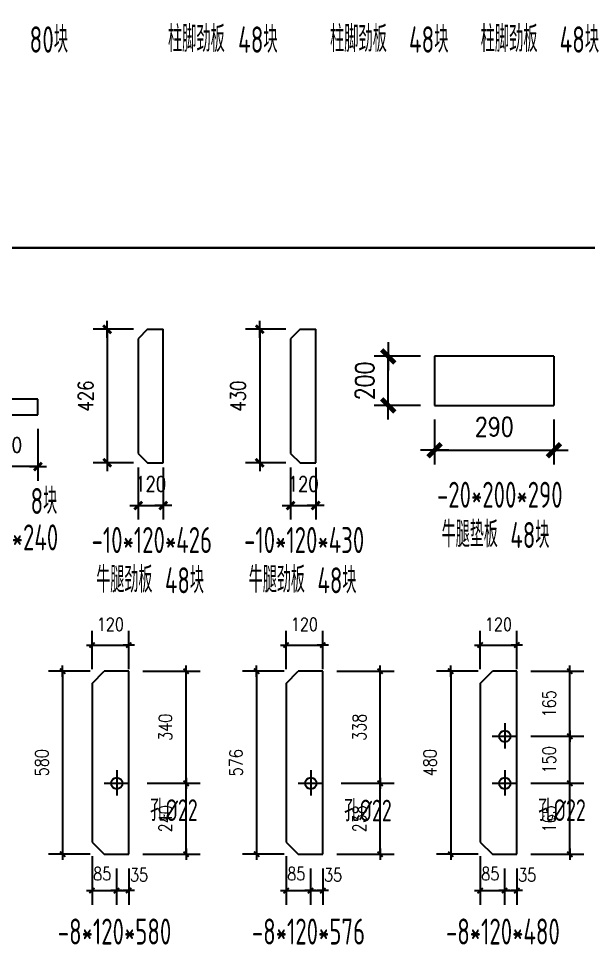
# Model space of a CAD drawing. Header units: millimetres. Extents: x 2451220 to 4527627, y -5186613 to -1639140.
# Drawn here: x 2464344 to 2467979, y -1691506 to -1685558 of the extents above; entities that cross this region are included whole.
import ezdxf
from ezdxf.enums import TextEntityAlignment as Align

# ---------------------------------------------------------------- set-up
doc = ezdxf.new("R2010")
doc.units = ezdxf.units.MM
doc.header["$LTSCALE"] = 1000
doc.header["$PDMODE"] = 34
doc.layers.add('钢架', color=7, linetype='Continuous', lineweight=25)
doc.styles.add('DIM_FONT', font='simplex.shx', dxfattribs={"width": 0.8, "bigfont": 'hztxt.shx'})
doc.styles.add('hz', font='gbenor.shx', dxfattribs={"width": 0.75, "height": 100, "bigfont": 'gbcbig.shx'})
doc.styles.add('TSSD_Label', font='Tssdeng.shx', dxfattribs={"width": 0.7, "bigfont": 'hztxt.shx'})
doc.dimstyles.new('WGH(2)', dxfattribs={"dimscale": 1.2, "dimtxt": 100, "dimasz": 0.5, "dimexe": 75, "dimexo": 75, "dimgap": 75, "dimtad": 1, "dimdec": 0, "dimlfac": 0.5, "dimzin": 0, "dimdsep": 46, "dimtxsty": 'DIM_FONT', "dimblk1": '_DIMX', "dimblk2": '_DIMX', "dimsah": 1, "dimcen": 0.09, "dimclrd": 3, "dimclre": 3, "dimclrt": 7, "dimadec": 0, "dimazin": 0, "dimtfac": 1, "dimtdec": 0, "dimtix": 1, "dimtmove": 2, "dimatfit": 3, "dimldrblk": '_DIMX', "dimfxl": 1, "dimtolj": 1, "dimtzin": 0, "dimarcsym": 0})

# ---------------------------------------------------------------- blocks, each defined once
blk = doc.blocks.new('_DIMX')
blk.add_line((-150, 0), (150, 0))
at = {"const_width": 50}
blk.add_lwpolyline([(-70, -70), (70, 70)], dxfattribs=at)
blk = doc.blocks.new('*D1259')
at = {"color": 3, "lineweight": -2}
for p, q in [((2464066.6, -1688173.5), (2464066.6, -1688504.8)), ((2464466.6, -1688173.5), (2464466.6, -1688504.8)), ((2464466.3, -1688414.8), (2464067, -1688414.8))]:
    blk.add_line(p, q, dxfattribs=at)
at = {"layer": 'Defpoints', "color": 0}
for p in [(2464066.6, -1688083.5), (2464466.6, -1688083.5), (2464066.6, -1688414.8)]:
    blk.add_point(p, dxfattribs=at)
at = {"color": 3, "lineweight": -2, "xscale": 0.36, "yscale": 0.36, "zscale": 0.36, "rotation": 180}
blk.add_blockref('_DIMX', (2464066.6, -1688414.8), dxfattribs=at)
at = {"color": 3, "lineweight": -2, "xscale": 0.36, "yscale": 0.36, "zscale": 0.36}
blk.add_blockref('_DIMX', (2464466.6, -1688414.8), dxfattribs=at)
at = {"color": 7, "insert": (2464266.6, -1688276.8), "char_height": 96, "attachment_point": 5, "style": 'DIM_FONT'}
blk.add_mtext('\\A1;240', dxfattribs=at)
blk = doc.blocks.new('*D121')
at = {"color": 3, "lineweight": -2}
for p, q in [((2464799.8, -1689719.6), (2464534.1, -1689719.6)), ((2464624.1, -1689719.9), (2464624.1, -1690886.9)), ((2464799.8, -1690887.1), (2464534.1, -1690887.1))]:
    blk.add_line(p, q, dxfattribs=at)
at = {"layer": 'Defpoints', "color": 0}
for p in [(2464889.8, -1689719.6), (2464624.1, -1690887.1), (2464889.8, -1690887.1)]:
    blk.add_point(p, dxfattribs=at)
at = {"color": 3, "lineweight": -2, "xscale": 0.24, "yscale": 0.24, "zscale": 0.24}
for p, rotation in [((2464624.1, -1689719.6), 90), ((2464624.1, -1690887.1), 270)]:
    blk.add_blockref('_DIMX', p, dxfattribs=dict(at, rotation=rotation))
at = {"color": 7, "insert": (2464492.1, -1690303.4), "char_height": 84, "attachment_point": 5, "rotation": 90, "style": 'DIM_FONT'}
blk.add_mtext('\\A1;580', dxfattribs=at)
blk = doc.blocks.new('*D1260')
at = {"color": 3, "lineweight": -2}
for p, q in [((2464811.8, -1689707.6), (2464811.8, -1689462.7)), ((2465045.8, -1689707.6), (2465045.8, -1689462.7)), ((2464811.5, -1689552.7), (2464811.3, -1689552.7)), ((2464811.8, -1689552.7), (2465045.8, -1689552.7)), ((2465046, -1689552.7), (2465046.2, -1689552.7))]:
    blk.add_line(p, q, dxfattribs=at)
at = {"layer": 'Defpoints', "color": 0}
for p in [(2465045.8, -1689552.7), (2464811.8, -1689797.6), (2465045.8, -1689797.6)]:
    blk.add_point(p, dxfattribs=at)
at = {"color": 3, "lineweight": -2, "xscale": 0.24, "yscale": 0.24, "zscale": 0.24}
blk.add_blockref('_DIMX', (2464811.8, -1689552.7), dxfattribs=at)
at = {"color": 3, "lineweight": -2, "xscale": 0.24, "yscale": 0.24, "zscale": 0.24, "rotation": 180}
blk.add_blockref('_DIMX', (2465045.8, -1689552.7), dxfattribs=at)
at = {"color": 7, "insert": (2464928.8, -1689420.7), "char_height": 84, "attachment_point": 5, "style": 'DIM_FONT'}
blk.add_mtext('\\A1;120', dxfattribs=at)
blk = doc.blocks.new('*D1261')
at = {"color": 3, "lineweight": -2}
for p, q in [((2464811.8, -1690899.1), (2464811.8, -1691209.1)), ((2464967.8, -1690977.1), (2464967.8, -1691209.1)), ((2464811.5, -1691119.1), (2464811.3, -1691119.1)), ((2464811.8, -1691119.1), (2464967.8, -1691119.1)), ((2464968, -1691119.1), (2464968.2, -1691119.1))]:
    blk.add_line(p, q, dxfattribs=at)
at = {"layer": 'Defpoints', "color": 0}
for p in [(2464811.8, -1690809.1), (2464967.8, -1690887.1), (2464967.8, -1691119.1)]:
    blk.add_point(p, dxfattribs=at)
at = {"color": 3, "lineweight": -2, "xscale": 0.24, "yscale": 0.24, "zscale": 0.24}
blk.add_blockref('_DIMX', (2464811.8, -1691119.1), dxfattribs=at)
at = {"color": 3, "lineweight": -2, "xscale": 0.24, "yscale": 0.24, "zscale": 0.24, "rotation": 180}
blk.add_blockref('_DIMX', (2464967.8, -1691119.1), dxfattribs=at)
at = {"color": 7, "insert": (2464876.9, -1691011.4), "char_height": 84, "attachment_point": 5, "style": 'DIM_FONT'}
blk.add_mtext('\\A1;85', dxfattribs=at)
blk = doc.blocks.new('*D122')
at = {"color": 3, "lineweight": -2}
for p, q in [((2464967.8, -1690977.1), (2464967.8, -1691209.1)), ((2465045.8, -1690977.1), (2465045.8, -1691209.1)), ((2464967.5, -1691119.1), (2464967.3, -1691119.1)), ((2464967.8, -1691119.1), (2465045.8, -1691119.1)), ((2465046, -1691119.1), (2465046.2, -1691119.1))]:
    blk.add_line(p, q, dxfattribs=at)
at = {"layer": 'Defpoints', "color": 0}
for p in [(2464967.8, -1690887.1), (2465045.8, -1690887.1), (2465045.8, -1691119.1)]:
    blk.add_point(p, dxfattribs=at)
at = {"color": 3, "lineweight": -2, "xscale": 0.24, "yscale": 0.24, "zscale": 0.24}
blk.add_blockref('_DIMX', (2464967.8, -1691119.1), dxfattribs=at)
at = {"color": 3, "lineweight": -2, "xscale": 0.24, "yscale": 0.24, "zscale": 0.24, "rotation": 180}
blk.add_blockref('_DIMX', (2465045.8, -1691119.1), dxfattribs=at)
at = {"color": 7, "insert": (2465111.9, -1691018.9), "char_height": 84, "attachment_point": 5, "style": 'DIM_FONT'}
blk.add_mtext('\\A1;35', dxfattribs=at)
blk = doc.blocks.new('*D1262')
at = {"color": 3, "lineweight": -2}
for p, q in [((2465163.6, -1690434.8), (2465502, -1690434.8)), ((2465412, -1690886.9), (2465412, -1690435)), ((2465135.8, -1690887.1), (2465502, -1690887.1))]:
    blk.add_line(p, q, dxfattribs=at)
at = {"layer": 'Defpoints', "color": 0}
for p in [(2465073.6, -1690434.8), (2465412, -1690434.8), (2465045.8, -1690887.1)]:
    blk.add_point(p, dxfattribs=at)
at = {"color": 3, "lineweight": -2, "xscale": 0.24, "yscale": 0.24, "zscale": 0.24}
for p, rotation in [((2465412, -1690434.8), 90), ((2465412, -1690887.1), 270)]:
    blk.add_blockref('_DIMX', p, dxfattribs=dict(at, rotation=rotation))
at = {"color": 7, "insert": (2465280, -1690661), "char_height": 84, "attachment_point": 5, "rotation": 90, "style": 'DIM_FONT'}
blk.add_mtext('\\A1;240', dxfattribs=at)
blk = doc.blocks.new('*D1263')
at = {"color": 3, "lineweight": -2}
for p, q in [((2465135.8, -1689719.6), (2465502, -1689719.6)), ((2465412, -1690434.6), (2465412, -1689719.9)), ((2465163.6, -1690434.8), (2465502, -1690434.8))]:
    blk.add_line(p, q, dxfattribs=at)
at = {"layer": 'Defpoints', "color": 0}
for p in [(2465045.8, -1689719.6), (2465412, -1689719.6), (2465073.6, -1690434.8)]:
    blk.add_point(p, dxfattribs=at)
at = {"color": 3, "lineweight": -2, "xscale": 0.24, "yscale": 0.24, "zscale": 0.24}
for p, rotation in [((2465412, -1689719.6), 90), ((2465412, -1690434.8), 270)]:
    blk.add_blockref('_DIMX', p, dxfattribs=dict(at, rotation=rotation))
at = {"color": 7, "insert": (2465280, -1690077.2), "char_height": 84, "attachment_point": 5, "rotation": 90, "style": 'DIM_FONT'}
blk.add_mtext('\\A1;340', dxfattribs=at)
blk = doc.blocks.new('*D123')
at = {"color": 3, "lineweight": -2}
for p, q in [((2466037.9, -1689719.6), (2465772.2, -1689719.6)), ((2465862.2, -1689719.9), (2465862.2, -1690886.9)), ((2466037.9, -1690887.1), (2465772.2, -1690887.1))]:
    blk.add_line(p, q, dxfattribs=at)
at = {"layer": 'Defpoints', "color": 0}
for p in [(2466127.9, -1689719.6), (2465862.2, -1690887.1), (2466127.9, -1690887.1)]:
    blk.add_point(p, dxfattribs=at)
at = {"color": 3, "lineweight": -2, "xscale": 0.24, "yscale": 0.24, "zscale": 0.24}
for p, rotation in [((2465862.2, -1689719.6), 90), ((2465862.2, -1690887.1), 270)]:
    blk.add_blockref('_DIMX', p, dxfattribs=dict(at, rotation=rotation))
at = {"color": 7, "insert": (2465730.2, -1690303.4), "char_height": 84, "attachment_point": 5, "rotation": 90, "style": 'DIM_FONT'}
blk.add_mtext('\\A1;576', dxfattribs=at)
blk = doc.blocks.new('*D1264')
at = {"color": 3, "lineweight": -2}
for p, q in [((2466049.9, -1689707.6), (2466049.9, -1689462.7)), ((2466283.9, -1689707.6), (2466283.9, -1689462.7)), ((2466049.6, -1689552.7), (2466049.4, -1689552.7)), ((2466049.9, -1689552.7), (2466283.9, -1689552.7)), ((2466284.1, -1689552.7), (2466284.3, -1689552.7))]:
    blk.add_line(p, q, dxfattribs=at)
at = {"layer": 'Defpoints', "color": 0}
for p in [(2466283.9, -1689552.7), (2466049.9, -1689797.6), (2466283.9, -1689797.6)]:
    blk.add_point(p, dxfattribs=at)
at = {"color": 3, "lineweight": -2, "xscale": 0.24, "yscale": 0.24, "zscale": 0.24}
blk.add_blockref('_DIMX', (2466049.9, -1689552.7), dxfattribs=at)
at = {"color": 3, "lineweight": -2, "xscale": 0.24, "yscale": 0.24, "zscale": 0.24, "rotation": 180}
blk.add_blockref('_DIMX', (2466283.9, -1689552.7), dxfattribs=at)
at = {"color": 7, "insert": (2466166.9, -1689420.7), "char_height": 84, "attachment_point": 5, "style": 'DIM_FONT'}
blk.add_mtext('\\A1;120', dxfattribs=at)
blk = doc.blocks.new('*D1265')
at = {"color": 3, "lineweight": -2}
for p, q in [((2466049.9, -1690899.1), (2466049.9, -1691209.1)), ((2466205.9, -1690977.1), (2466205.9, -1691209.1)), ((2466049.6, -1691119.1), (2466049.4, -1691119.1)), ((2466049.9, -1691119.1), (2466205.9, -1691119.1)), ((2466206.1, -1691119.1), (2466206.3, -1691119.1))]:
    blk.add_line(p, q, dxfattribs=at)
at = {"layer": 'Defpoints', "color": 0}
for p in [(2466049.9, -1690809.1), (2466205.9, -1690887.1), (2466205.9, -1691119.1)]:
    blk.add_point(p, dxfattribs=at)
at = {"color": 3, "lineweight": -2, "xscale": 0.24, "yscale": 0.24, "zscale": 0.24}
blk.add_blockref('_DIMX', (2466049.9, -1691119.1), dxfattribs=at)
at = {"color": 3, "lineweight": -2, "xscale": 0.24, "yscale": 0.24, "zscale": 0.24, "rotation": 180}
blk.add_blockref('_DIMX', (2466205.9, -1691119.1), dxfattribs=at)
at = {"color": 7, "insert": (2466115, -1691011.4), "char_height": 84, "attachment_point": 5, "style": 'DIM_FONT'}
blk.add_mtext('\\A1;85', dxfattribs=at)
blk = doc.blocks.new('*D124')
at = {"color": 3, "lineweight": -2}
for p, q in [((2466205.9, -1690977.1), (2466205.9, -1691209.1)), ((2466283.9, -1690977.1), (2466283.9, -1691209.1)), ((2466205.6, -1691119.1), (2466205.4, -1691119.1)), ((2466205.9, -1691119.1), (2466283.9, -1691119.1)), ((2466284.1, -1691119.1), (2466284.3, -1691119.1))]:
    blk.add_line(p, q, dxfattribs=at)
at = {"layer": 'Defpoints', "color": 0}
for p in [(2466205.9, -1690887.1), (2466283.9, -1690887.1), (2466283.9, -1691119.1)]:
    blk.add_point(p, dxfattribs=at)
at = {"color": 3, "lineweight": -2, "xscale": 0.24, "yscale": 0.24, "zscale": 0.24}
blk.add_blockref('_DIMX', (2466205.9, -1691119.1), dxfattribs=at)
at = {"color": 3, "lineweight": -2, "xscale": 0.24, "yscale": 0.24, "zscale": 0.24, "rotation": 180}
blk.add_blockref('_DIMX', (2466283.9, -1691119.1), dxfattribs=at)
at = {"color": 7, "insert": (2466350, -1691018.9), "char_height": 84, "attachment_point": 5, "style": 'DIM_FONT'}
blk.add_mtext('\\A1;35', dxfattribs=at)
blk = doc.blocks.new('*D1266')
at = {"color": 3, "lineweight": -2}
for p, q in [((2466401.7, -1690434.8), (2466740.1, -1690434.8)), ((2466650.1, -1690886.9), (2466650.1, -1690435)), ((2466373.9, -1690887.1), (2466740.1, -1690887.1))]:
    blk.add_line(p, q, dxfattribs=at)
at = {"layer": 'Defpoints', "color": 0}
for p in [(2466311.7, -1690434.8), (2466650.1, -1690434.8), (2466283.9, -1690887.1)]:
    blk.add_point(p, dxfattribs=at)
at = {"color": 3, "lineweight": -2, "xscale": 0.24, "yscale": 0.24, "zscale": 0.24}
for p, rotation in [((2466650.1, -1690434.8), 90), ((2466650.1, -1690887.1), 270)]:
    blk.add_blockref('_DIMX', p, dxfattribs=dict(at, rotation=rotation))
at = {"color": 7, "insert": (2466518.1, -1690661), "char_height": 84, "attachment_point": 5, "rotation": 90, "style": 'DIM_FONT'}
blk.add_mtext('\\A1;238', dxfattribs=at)
blk = doc.blocks.new('*D1267')
at = {"color": 3, "lineweight": -2}
for p, q in [((2466373.9, -1689719.6), (2466740.1, -1689719.6)), ((2466650.1, -1690434.6), (2466650.1, -1689719.9)), ((2466401.7, -1690434.8), (2466740.1, -1690434.8))]:
    blk.add_line(p, q, dxfattribs=at)
at = {"layer": 'Defpoints', "color": 0}
for p in [(2466283.9, -1689719.6), (2466650.1, -1689719.6), (2466311.7, -1690434.8)]:
    blk.add_point(p, dxfattribs=at)
at = {"color": 3, "lineweight": -2, "xscale": 0.24, "yscale": 0.24, "zscale": 0.24}
for p, rotation in [((2466650.1, -1689719.6), 90), ((2466650.1, -1690434.8), 270)]:
    blk.add_blockref('_DIMX', p, dxfattribs=dict(at, rotation=rotation))
at = {"color": 7, "insert": (2466518.1, -1690077.2), "char_height": 84, "attachment_point": 5, "rotation": 90, "style": 'DIM_FONT'}
blk.add_mtext('\\A1;338', dxfattribs=at)
blk = doc.blocks.new('*D125')
at = {"color": 3, "lineweight": -2}
for p, q in [((2467276.1, -1689719.6), (2467010.5, -1689719.6)), ((2467100.5, -1689719.9), (2467100.5, -1690886.9)), ((2467276.1, -1690887.1), (2467010.5, -1690887.1))]:
    blk.add_line(p, q, dxfattribs=at)
at = {"layer": 'Defpoints', "color": 0}
for p in [(2467366.1, -1689719.6), (2467100.5, -1690887.1), (2467366.1, -1690887.1)]:
    blk.add_point(p, dxfattribs=at)
at = {"color": 3, "lineweight": -2, "xscale": 0.24, "yscale": 0.24, "zscale": 0.24}
for p, rotation in [((2467100.5, -1689719.6), 90), ((2467100.5, -1690887.1), 270)]:
    blk.add_blockref('_DIMX', p, dxfattribs=dict(at, rotation=rotation))
at = {"color": 7, "insert": (2466968.5, -1690303.4), "char_height": 84, "attachment_point": 5, "rotation": 90, "style": 'DIM_FONT'}
blk.add_mtext('\\A1;480', dxfattribs=at)
blk = doc.blocks.new('*D1268')
at = {"color": 3, "lineweight": -2}
for p, q in [((2467288.1, -1689707.6), (2467288.1, -1689462.7)), ((2467522.1, -1689707.6), (2467522.1, -1689462.7)), ((2467287.9, -1689552.7), (2467287.6, -1689552.7)), ((2467288.1, -1689552.7), (2467522.1, -1689552.7)), ((2467522.3, -1689552.7), (2467522.6, -1689552.7))]:
    blk.add_line(p, q, dxfattribs=at)
at = {"layer": 'Defpoints', "color": 0}
for p in [(2467522.1, -1689552.7), (2467288.1, -1689797.6), (2467522.1, -1689797.6)]:
    blk.add_point(p, dxfattribs=at)
at = {"color": 3, "lineweight": -2, "xscale": 0.24, "yscale": 0.24, "zscale": 0.24}
blk.add_blockref('_DIMX', (2467288.1, -1689552.7), dxfattribs=at)
at = {"color": 3, "lineweight": -2, "xscale": 0.24, "yscale": 0.24, "zscale": 0.24, "rotation": 180}
blk.add_blockref('_DIMX', (2467522.1, -1689552.7), dxfattribs=at)
at = {"color": 7, "insert": (2467405.1, -1689420.7), "char_height": 84, "attachment_point": 5, "style": 'DIM_FONT'}
blk.add_mtext('\\A1;120', dxfattribs=at)
blk = doc.blocks.new('*D1269')
at = {"color": 3, "lineweight": -2}
for p, q in [((2467288.1, -1690899.1), (2467288.1, -1691209.1)), ((2467444.1, -1690977.1), (2467444.1, -1691209.1)), ((2467287.9, -1691119.1), (2467287.6, -1691119.1)), ((2467288.1, -1691119.1), (2467444.1, -1691119.1)), ((2467444.3, -1691119.1), (2467444.6, -1691119.1))]:
    blk.add_line(p, q, dxfattribs=at)
at = {"layer": 'Defpoints', "color": 0}
for p in [(2467288.1, -1690809.1), (2467444.1, -1690887.1), (2467444.1, -1691119.1)]:
    blk.add_point(p, dxfattribs=at)
at = {"color": 3, "lineweight": -2, "xscale": 0.24, "yscale": 0.24, "zscale": 0.24}
blk.add_blockref('_DIMX', (2467288.1, -1691119.1), dxfattribs=at)
at = {"color": 3, "lineweight": -2, "xscale": 0.24, "yscale": 0.24, "zscale": 0.24, "rotation": 180}
blk.add_blockref('_DIMX', (2467444.1, -1691119.1), dxfattribs=at)
at = {"color": 7, "insert": (2467353.2, -1691011.4), "char_height": 84, "attachment_point": 5, "style": 'DIM_FONT'}
blk.add_mtext('\\A1;85', dxfattribs=at)
blk = doc.blocks.new('*D126')
at = {"color": 3, "lineweight": -2}
for p, q in [((2467444.1, -1690977.1), (2467444.1, -1691209.1)), ((2467522.1, -1690977.1), (2467522.1, -1691209.1)), ((2467443.9, -1691119.1), (2467443.6, -1691119.1)), ((2467444.1, -1691119.1), (2467522.1, -1691119.1)), ((2467522.3, -1691119.1), (2467522.6, -1691119.1))]:
    blk.add_line(p, q, dxfattribs=at)
at = {"layer": 'Defpoints', "color": 0}
for p in [(2467444.1, -1690887.1), (2467522.1, -1690887.1), (2467522.1, -1691119.1)]:
    blk.add_point(p, dxfattribs=at)
at = {"color": 3, "lineweight": -2, "xscale": 0.24, "yscale": 0.24, "zscale": 0.24}
blk.add_blockref('_DIMX', (2467444.1, -1691119.1), dxfattribs=at)
at = {"color": 3, "lineweight": -2, "xscale": 0.24, "yscale": 0.24, "zscale": 0.24, "rotation": 180}
blk.add_blockref('_DIMX', (2467522.1, -1691119.1), dxfattribs=at)
at = {"color": 7, "insert": (2467588.3, -1691018.9), "char_height": 84, "attachment_point": 5, "style": 'DIM_FONT'}
blk.add_mtext('\\A1;35', dxfattribs=at)
blk = doc.blocks.new('*D1270')
at = {"color": 3, "lineweight": -2}
for p, q in [((2467612.1, -1690434.8), (2467950.5, -1690434.8)), ((2467860.5, -1690886.9), (2467860.5, -1690435)), ((2467612.1, -1690887.1), (2467950.5, -1690887.1))]:
    blk.add_line(p, q, dxfattribs=at)
at = {"layer": 'Defpoints', "color": 0}
for p in [(2467522.1, -1690434.8), (2467860.5, -1690434.8), (2467522.1, -1690887.1)]:
    blk.add_point(p, dxfattribs=at)
at = {"color": 3, "lineweight": -2, "xscale": 0.24, "yscale": 0.24, "zscale": 0.24}
for p, rotation in [((2467860.5, -1690434.8), 90), ((2467860.5, -1690887.1), 270)]:
    blk.add_blockref('_DIMX', p, dxfattribs=dict(at, rotation=rotation))
at = {"color": 7, "insert": (2467728.5, -1690661), "char_height": 84, "attachment_point": 5, "rotation": 90, "style": 'DIM_FONT'}
blk.add_mtext('\\A1;165', dxfattribs=at)
blk = doc.blocks.new('*D1271')
at = {"color": 3, "lineweight": -2}
for p, q in [((2467612.1, -1689719.6), (2467950.5, -1689719.6)), ((2467860.5, -1690134.6), (2467860.5, -1689719.9)), ((2467612.1, -1690134.8), (2467950.5, -1690134.8))]:
    blk.add_line(p, q, dxfattribs=at)
at = {"layer": 'Defpoints', "color": 0}
for p in [(2467522.1, -1689719.6), (2467860.5, -1689719.6), (2467522.1, -1690134.8)]:
    blk.add_point(p, dxfattribs=at)
at = {"color": 3, "lineweight": -2, "xscale": 0.24, "yscale": 0.24, "zscale": 0.24}
for p, rotation in [((2467860.5, -1689719.6), 90), ((2467860.5, -1690134.8), 270)]:
    blk.add_blockref('_DIMX', p, dxfattribs=dict(at, rotation=rotation))
at = {"color": 7, "insert": (2467728.5, -1689927.2), "char_height": 84, "attachment_point": 5, "rotation": 90, "style": 'DIM_FONT'}
blk.add_mtext('\\A1;165', dxfattribs=at)
blk = doc.blocks.new('*D127')
at = {"color": 3, "lineweight": -2}
for p, q in [((2467612.1, -1690134.8), (2467950.5, -1690134.8)), ((2467860.5, -1690134.6), (2467860.5, -1690134.3)), ((2467860.5, -1690434.8), (2467860.5, -1690134.8)), ((2467612.1, -1690434.8), (2467950.5, -1690434.8)), ((2467860.5, -1690435), (2467860.5, -1690435.3))]:
    blk.add_line(p, q, dxfattribs=at)
at = {"layer": 'Defpoints', "color": 0}
for p in [(2467522.1, -1690134.8), (2467860.5, -1690134.8), (2467522.1, -1690434.8)]:
    blk.add_point(p, dxfattribs=at)
at = {"color": 3, "lineweight": -2, "xscale": 0.24, "yscale": 0.24, "zscale": 0.24}
for p, rotation in [((2467860.5, -1690134.8), 270), ((2467860.5, -1690434.8), 90)]:
    blk.add_blockref('_DIMX', p, dxfattribs=dict(at, rotation=rotation))
at = {"color": 7, "insert": (2467728.5, -1690284.8), "char_height": 84, "attachment_point": 5, "rotation": 90, "style": 'DIM_FONT'}
blk.add_mtext('\\A1;150', dxfattribs=at)
blk = doc.blocks.new('*D147')
at = {"color": 3, "lineweight": -2}
for p, q in [((2465076.2, -1687538.8), (2464818.7, -1687538.8)), ((2464908.7, -1687539.2), (2464908.7, -1688390.5)), ((2465076.2, -1688390.8), (2464818.7, -1688390.8))]:
    blk.add_line(p, q, dxfattribs=at)
at = {"layer": 'Defpoints', "color": 0}
for p in [(2465166.2, -1687538.8), (2464908.7, -1688390.8), (2465166.2, -1688390.8)]:
    blk.add_point(p, dxfattribs=at)
at = {"color": 3, "lineweight": -2, "xscale": 0.36, "yscale": 0.36, "zscale": 0.36}
for p, rotation in [((2464908.7, -1687538.8), 90), ((2464908.7, -1688390.8), 270)]:
    blk.add_blockref('_DIMX', p, dxfattribs=dict(at, rotation=rotation))
at = {"color": 7, "insert": (2464770.7, -1687964.8), "char_height": 96, "attachment_point": 5, "rotation": 90, "style": 'DIM_FONT'}
blk.add_mtext('\\A1;426', dxfattribs=at)
blk = doc.blocks.new('*D1322')
at = {"color": 3, "lineweight": -2}
for p, q in [((2465106.2, -1688420.8), (2465106.2, -1688753.1)), ((2465266.2, -1688420.8), (2465266.2, -1688753.1)), ((2465105.9, -1688663.1), (2465105.5, -1688663.1)), ((2465106.2, -1688663.1), (2465266.2, -1688663.1)), ((2465266.6, -1688663.1), (2465267, -1688663.1))]:
    blk.add_line(p, q, dxfattribs=at)
at = {"layer": 'Defpoints', "color": 0}
for p in [(2465106.2, -1688330.8), (2465266.2, -1688330.8), (2465266.2, -1688663.1)]:
    blk.add_point(p, dxfattribs=at)
at = {"color": 3, "lineweight": -2, "xscale": 0.36, "yscale": 0.36, "zscale": 0.36}
blk.add_blockref('_DIMX', (2465106.2, -1688663.1), dxfattribs=at)
at = {"color": 3, "lineweight": -2, "xscale": 0.36, "yscale": 0.36, "zscale": 0.36, "rotation": 180}
blk.add_blockref('_DIMX', (2465266.2, -1688663.1), dxfattribs=at)
at = {"color": 7, "insert": (2465186.2, -1688525.1), "char_height": 96, "attachment_point": 5, "style": 'DIM_FONT'}
blk.add_mtext('\\A1;120', dxfattribs=at)
blk = doc.blocks.new('*D148')
at = {"color": 3, "lineweight": -2}
for p, q in [((2466049.1, -1687538.8), (2465791.6, -1687538.8)), ((2465881.6, -1687539.2), (2465881.6, -1688390.5)), ((2466049.1, -1688390.8), (2465791.6, -1688390.8))]:
    blk.add_line(p, q, dxfattribs=at)
at = {"layer": 'Defpoints', "color": 0}
for p in [(2466139.1, -1687538.8), (2465881.6, -1688390.8), (2466139.1, -1688390.8)]:
    blk.add_point(p, dxfattribs=at)
at = {"color": 3, "lineweight": -2, "xscale": 0.36, "yscale": 0.36, "zscale": 0.36}
for p, rotation in [((2465881.6, -1687538.8), 90), ((2465881.6, -1688390.8), 270)]:
    blk.add_blockref('_DIMX', p, dxfattribs=dict(at, rotation=rotation))
at = {"color": 7, "insert": (2465743.6, -1687964.8), "char_height": 96, "attachment_point": 5, "rotation": 90, "style": 'DIM_FONT'}
blk.add_mtext('\\A1;430', dxfattribs=at)
blk = doc.blocks.new('*D1323')
at = {"color": 3, "lineweight": -2}
for p, q in [((2466079.1, -1688420.8), (2466079.1, -1688753.1)), ((2466239.1, -1688420.8), (2466239.1, -1688753.1)), ((2466078.7, -1688663.1), (2466078.4, -1688663.1)), ((2466079.1, -1688663.1), (2466239.1, -1688663.1)), ((2466239.5, -1688663.1), (2466239.8, -1688663.1))]:
    blk.add_line(p, q, dxfattribs=at)
at = {"layer": 'Defpoints', "color": 0}
for p in [(2466079.1, -1688330.8), (2466239.1, -1688330.8), (2466239.1, -1688663.1)]:
    blk.add_point(p, dxfattribs=at)
at = {"color": 3, "lineweight": -2, "xscale": 0.36, "yscale": 0.36, "zscale": 0.36}
blk.add_blockref('_DIMX', (2466079.1, -1688663.1), dxfattribs=at)
at = {"color": 3, "lineweight": -2, "xscale": 0.36, "yscale": 0.36, "zscale": 0.36, "rotation": 180}
blk.add_blockref('_DIMX', (2466239.1, -1688663.1), dxfattribs=at)
at = {"color": 7, "insert": (2466159.1, -1688525.1), "char_height": 96, "attachment_point": 5, "style": 'DIM_FONT'}
blk.add_mtext('\\A1;120', dxfattribs=at)
blk = doc.blocks.new('*D1324')
at = {"color": 3, "lineweight": -2}
for p, q in [((2466997.8, -1688115.1), (2466997.8, -1688400.5)), ((2467759.1, -1688115.1), (2467759.1, -1688400.5)), ((2466998.4, -1688310.5), (2467758.5, -1688310.5))]:
    blk.add_line(p, q, dxfattribs=at)
at = {"layer": 'Defpoints', "color": 0}
for p in [(2466997.8, -1688025.1), (2467759.1, -1688025.1), (2467759.1, -1688310.5)]:
    blk.add_point(p, dxfattribs=at)
at = {"color": 3, "lineweight": -2, "xscale": 0.6, "yscale": 0.6, "zscale": 0.6, "rotation": 180}
blk.add_blockref('_DIMX', (2466997.8, -1688310.5), dxfattribs=at)
at = {"color": 3, "lineweight": -2, "xscale": 0.6, "yscale": 0.6, "zscale": 0.6}
blk.add_blockref('_DIMX', (2467759.1, -1688310.5), dxfattribs=at)
at = {"color": 7, "insert": (2467378.5, -1688160.5), "char_height": 120, "attachment_point": 5, "style": 'DIM_FONT'}
blk.add_mtext('\\A1;290', dxfattribs=at)
blk = doc.blocks.new('*D1325')
at = {"color": 3, "lineweight": -2}
for p, q in [((2466907.8, -1687711.2), (2466612.1, -1687711.2)), ((2466702.1, -1687710.6), (2466702.1, -1687710)), ((2466702.1, -1688025.1), (2466702.1, -1687711.2)), ((2466907.8, -1688025.1), (2466612.1, -1688025.1)), ((2466702.1, -1688025.7), (2466702.1, -1688026.3))]:
    blk.add_line(p, q, dxfattribs=at)
at = {"layer": 'Defpoints', "color": 0}
for p in [(2466702.1, -1687711.2), (2466997.8, -1687711.2), (2466997.8, -1688025.1)]:
    blk.add_point(p, dxfattribs=at)
at = {"color": 3, "lineweight": -2, "xscale": 0.6, "yscale": 0.6, "zscale": 0.6}
for p, rotation in [((2466702.1, -1687711.2), 270), ((2466702.1, -1688025.1), 90)]:
    blk.add_blockref('_DIMX', p, dxfattribs=dict(at, rotation=rotation))
at = {"color": 7, "insert": (2466552.1, -1687868.1), "char_height": 120, "attachment_point": 5, "rotation": 90, "style": 'DIM_FONT'}
blk.add_mtext('\\A1;200', dxfattribs=at)

msp = doc.modelspace()

# ---------------------------------------------------------------- linework, layer by layer
at = {"color": 0}
for p, q in [((2465166.2, -1687538.8), (2465106.2, -1687598.8)), ((2465266.2, -1688390.8), (2465266.2, -1687538.8)), ((2466139.1, -1687538.8), (2466079.1, -1687598.8)), ((2466239.1, -1688390.8), (2466239.1, -1687538.8)), ((2465106.2, -1687598.8), (2465106.2, -1688330.8)), ((2466079.1, -1687598.8), (2466079.1, -1688330.8)), ((2465106.2, -1688330.8), (2465166.2, -1688390.8)), ((2466079.1, -1688330.8), (2466139.1, -1688390.8)), ((2465166.2, -1688390.8), (2465266.2, -1688390.8)), ((2466139.1, -1688390.8), (2466239.1, -1688390.8)), ((2464811.8, -1689797.6), (2464889.8, -1689719.6)), ((2465045.8, -1689719.6), (2464889.8, -1689719.6)), ((2466049.9, -1689797.6), (2466127.9, -1689719.6)), ((2466283.9, -1689719.6), (2466127.9, -1689719.6)), ((2467288.1, -1689797.6), (2467366.1, -1689719.6)), ((2467522.1, -1689719.6), (2467366.1, -1689719.6))]:
    msp.add_line(p, q, dxfattribs=at)
at = {"lineweight": -3}
for p, q in [((2465166.2, -1687538.8), (2465266.2, -1687538.8)), ((2466139.1, -1687538.8), (2466239.1, -1687538.8)), ((2467759.1, -1687711.2), (2467759.1, -1688025.1))]:
    msp.add_line(p, q, dxfattribs=at)
for p, q in [((2466997.8, -1687711.2), (2466997.8, -1688025.1)), ((2467759.1, -1687711.2), (2466997.8, -1687711.2)), ((2464466.6, -1687983.5), (2464066.6, -1687983.5)), ((2464466.6, -1688083.5), (2464466.6, -1687983.5)), ((2464066.6, -1688083.5), (2464466.6, -1688083.5)), ((2466997.8, -1688025.1), (2467759.1, -1688025.1)), ((2465045.8, -1690887.1), (2465045.8, -1689719.6)), ((2466283.9, -1690887.1), (2466283.9, -1689719.6)), ((2467522.1, -1690887.1), (2467522.1, -1689719.6)), ((2464811.8, -1689797.6), (2464811.8, -1690809.1)), ((2466049.9, -1689797.6), (2466049.9, -1690809.1)), ((2467288.1, -1689797.6), (2467288.1, -1690809.1)), ((2467445.9, -1690051), (2467445.9, -1690213.4)), ((2467364.9, -1690134.8), (2467522.1, -1690134.8)), ((2464969.6, -1690351), (2464969.6, -1690513.4)), ((2466207.7, -1690351), (2466207.7, -1690513.4)), ((2467445.9, -1690351), (2467445.9, -1690513.4)), ((2464888.5, -1690434.8), (2465045.8, -1690434.8)), ((2466126.6, -1690434.8), (2466283.9, -1690434.8)), ((2467364.9, -1690434.8), (2467522.1, -1690434.8)), ((2464811.8, -1690809.1), (2464889.8, -1690887.1)), ((2466049.9, -1690809.1), (2466127.9, -1690887.1)), ((2467288.1, -1690809.1), (2467366.1, -1690887.1)), ((2464889.8, -1690887.1), (2465045.8, -1690887.1)), ((2466127.9, -1690887.1), (2466283.9, -1690887.1)), ((2467366.1, -1690887.1), (2467522.1, -1690887.1))]:
    msp.add_line(p, q)
for points in [[(2457524.9, -1676748.2), (2470981.3, -1676748.2), (2470981.3, -1687020.3), (2457524.9, -1687020.3)], [(2457524.9, -1687020.3), (2470916.5, -1687020.3), (2470916.5, -1696967.7), (2457524.9, -1696967.7)]]:
    msp.add_lwpolyline(points, close=True)
for centre in [(2467445.9, -1690134.8), (2464969.6, -1690434.8), (2466207.7, -1690434.8), (2467445.9, -1690434.8)]:
    msp.add_circle(centre, 36.4)

# ---------------------------------------------------------------- texts
at = {"color": 0, "style": 'TSSD_Label', "width": 0.7}
for p in [(2465486, -1690716.6), (2466724.1, -1690719), (2467962.4, -1690716.6)]:
    msp.add_text('孔%%C22', height=138.49, dxfattribs=at).set_placement(p, align=Align.BOTTOM_RIGHT)
at = {"layer": '钢架', "lineweight": 13, "char_height": 168, "width": 688.503, "attachment_point": 1, "style": 'hz'}
for s, insert in [('柱脚劲板', (2465296.4, -1685602.6)), ('柱脚劲板', (2466330.5, -1685602.6)), ('柱脚劲板', (2467291.6, -1685602.6)), ('80块', (2464413.5, -1685606.7)), ('48块', (2465743.7, -1685607.1)), ('48块', (2466833.8, -1685606.7)), ('48块', (2467794.9, -1685606.7))]:
    msp.add_mtext(s, dxfattribs=dict(at, insert=insert))
at = {"layer": '钢架', "attachment_point": 1, "style": 'hz'}
for s, insert, char_height, width in [(' 8块', (2464352.5, -1688550.9), 165.89, 688.503), (' -20*200*290', (2466945.2, -1688511.2), 165.888, 995.316), ('-20*50*240', (2463860.5, -1688783.3), 165.89, 688.503), ('牛腿垫板', (2467042.8, -1688763.1), 165.89, 688.503), ('48块', (2467480.6, -1688768), 165.89, 688.503), (' -10*120*426', (2464741.5, -1688800.1), 165.888, 813.541), (' -10*120*430', (2465714.4, -1688800.1), 165.888, 813.541), ('牛腿劲板', (2464839, -1689052.1), 165.89, 688.503), ('牛腿劲板', (2465811.9, -1689052.1), 165.89, 688.503), ('48块', (2465276.9, -1689056.9), 165.89, 688.503), ('48块', (2466249.7, -1689056.9), 165.89, 688.503), (' -8*120*580', (2464526, -1691297.1), 165.888, 813.541), (' -8*120*576', (2465764.1, -1691297.1), 165.888, 813.541), (' -8*120*480', (2467002.4, -1691297.1), 165.888, 813.541)]:
    msp.add_mtext(s, dxfattribs=dict(at, insert=insert, char_height=char_height, width=width))

# ---------------------------------------------------------------- dimensions: what is measured, and where the dimension line sits
at = {"color": 0}
for base, p1, p2, text, picture, middle in [((2464908.7, -1688390.8), (2465166.2, -1687538.8), (2465166.2, -1688390.8), '426', '*D147', (2464770.7, -1687964.8)), ((2465881.6, -1688390.8), (2466139.1, -1687538.8), (2466139.1, -1688390.8), '430', '*D148', (2465743.6, -1687964.8))]:
    dim = msp.add_linear_dim(base=base, p1=p1, p2=p2, angle=90, text=text, dimstyle='WGH(2)', override={"dimtxt": 80, "dimasz": 0.3}, dxfattribs=at)
    dim.commit()
    dim.dimension.update_dxf_attribs({"geometry": picture, "text_midpoint": middle})
dim = msp.add_linear_dim(base=(2466702.1, -1687711.2), p1=(2466997.8, -1688025.1), p2=(2466997.8, -1687711.2), angle=90, text='200', dimstyle='WGH(2)')
dim.commit()
dim.dimension.update_dxf_attribs({"geometry": '*D1325', "text_midpoint": (2466552.1, -1687868.1)})
for base, p1, p2, text, override, picture, middle in [((2464066.6, -1688414.8), (2464466.6, -1688083.5), (2464066.6, -1688083.5), '240', {"dimtxt": 80, "dimasz": 0.3}, '*D1259', (2464266.6, -1688276.8)), ((2465045.8, -1689552.7), (2464811.8, -1689797.6), (2465045.8, -1689797.6), '120', {"dimtxt": 70, "dimasz": 0.2}, '*D1260', (2464928.8, -1689420.7)), ((2466283.9, -1689552.7), (2466049.9, -1689797.6), (2466283.9, -1689797.6), '120', {"dimtxt": 70, "dimasz": 0.2}, '*D1264', (2466166.9, -1689420.7)), ((2467522.1, -1689552.7), (2467288.1, -1689797.6), (2467522.1, -1689797.6), '120', {"dimtxt": 70, "dimasz": 0.2}, '*D1268', (2467405.1, -1689420.7))]:
    dim = msp.add_linear_dim(base=base, p1=p1, p2=p2, text=text, dimstyle='WGH(2)', override=override)
    dim.commit()
    dim.dimension.update_dxf_attribs({"geometry": picture, "text_midpoint": middle})
dim = msp.add_linear_dim(base=(2467759.1, -1688310.5), p1=(2466997.8, -1688025.1), p2=(2467759.1, -1688025.1), text='290', dimstyle='WGH(2)')
dim.commit()
dim.dimension.update_dxf_attribs({"geometry": '*D1324', "text_midpoint": (2467378.5, -1688160.5)})
for base, p1, p2, picture, middle in [((2465266.2, -1688663.1), (2465106.2, -1688330.8), (2465266.2, -1688330.8), '*D1322', (2465186.2, -1688525.1)), ((2466239.1, -1688663.1), (2466079.1, -1688330.8), (2466239.1, -1688330.8), '*D1323', (2466159.1, -1688525.1))]:
    dim = msp.add_linear_dim(base=base, p1=p1, p2=p2, text='120', dimstyle='WGH(2)', override={"dimtxt": 80, "dimasz": 0.3}, dxfattribs=at)
    dim.commit()
    dim.dimension.update_dxf_attribs({"geometry": picture, "text_midpoint": middle})
for base, p1, p2, text, picture, middle in [((2464624.1, -1690887.1), (2464889.8, -1689719.6), (2464889.8, -1690887.1), '580', '*D121', (2464492.1, -1690303.4)), ((2465412, -1689719.6), (2465073.6, -1690434.8), (2465045.8, -1689719.6), '340', '*D1263', (2465280, -1690077.2)), ((2465862.2, -1690887.1), (2466127.9, -1689719.6), (2466127.9, -1690887.1), '576', '*D123', (2465730.2, -1690303.4)), ((2466650.1, -1689719.6), (2466311.7, -1690434.8), (2466283.9, -1689719.6), '338', '*D1267', (2466518.1, -1690077.2)), ((2467100.5, -1690887.1), (2467366.1, -1689719.6), (2467366.1, -1690887.1), '480', '*D125', (2466968.5, -1690303.4)), ((2467860.5, -1689719.6), (2467522.1, -1690134.8), (2467522.1, -1689719.6), '165', '*D1271', (2467728.5, -1689927.2)), ((2467860.5, -1690134.8), (2467522.1, -1690434.8), (2467522.1, -1690134.8), '150', '*D127', (2467728.5, -1690284.8)), ((2465412, -1690434.8), (2465045.8, -1690887.1), (2465073.6, -1690434.8), '240', '*D1262', (2465280, -1690661)), ((2466650.1, -1690434.8), (2466283.9, -1690887.1), (2466311.7, -1690434.8), '238', '*D1266', (2466518.1, -1690661)), ((2467860.5, -1690434.8), (2467522.1, -1690887.1), (2467522.1, -1690434.8), '165', '*D1270', (2467728.5, -1690661))]:
    dim = msp.add_linear_dim(base=base, p1=p1, p2=p2, angle=90, text=text, dimstyle='WGH(2)', override={"dimtxt": 70, "dimasz": 0.2})
    dim.commit()
    dim.dimension.update_dxf_attribs({"geometry": picture, "text_midpoint": middle})
for base, p1, p2, text, picture, middle in [((2464967.8, -1691119.1), (2464811.8, -1690809.1), (2464967.8, -1690887.1), '85', '*D1261', (2464876.9, -1691011.4)), ((2466205.9, -1691119.1), (2466049.9, -1690809.1), (2466205.9, -1690887.1), '85', '*D1265', (2466115, -1691011.4)), ((2467444.1, -1691119.1), (2467288.1, -1690809.1), (2467444.1, -1690887.1), '85', '*D1269', (2467353.2, -1691011.4)), ((2465045.8, -1691119.1), (2464967.8, -1690887.1), (2465045.8, -1690887.1), '35', '*D122', (2465111.9, -1691018.9)), ((2466283.9, -1691119.1), (2466205.9, -1690887.1), (2466283.9, -1690887.1), '35', '*D124', (2466350, -1691018.9)), ((2467522.1, -1691119.1), (2467444.1, -1690887.1), (2467522.1, -1690887.1), '35', '*D126', (2467588.3, -1691018.9))]:
    dim = msp.add_linear_dim(base=base, p1=p1, p2=p2, text=text, dimstyle='WGH(2)', override={"dimtxt": 70, "dimasz": 0.2})
    dim.commit()
    dim.dimension.update_dxf_attribs({"geometry": picture, "text_midpoint": middle, "dimtype": 160})

doc.saveas('drawing.dxf')
